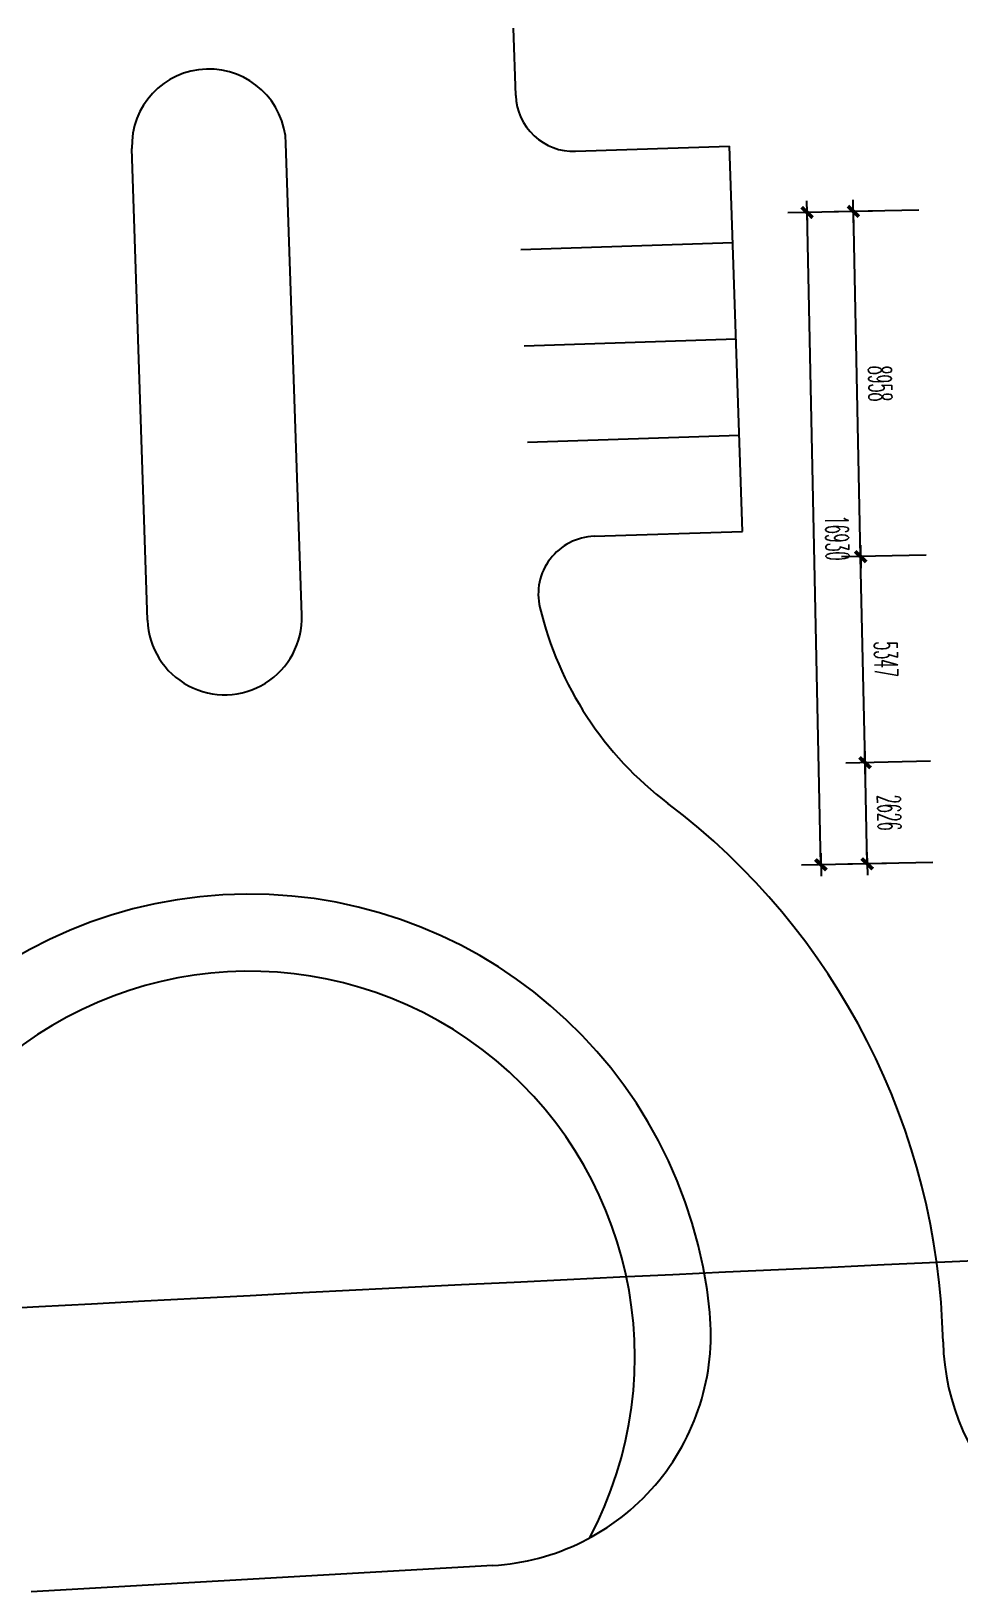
# Model space of a CAD drawing. Extents: x 34838826 to 35164760, y 36533342 to 36641385.
# Drawn here: x 34920733 to 34944795, y 36554301 to 36594792 of the extents above; entities that cross this region are included whole.
import ezdxf

# ---------------------------------------------------------------- set-up
doc = ezdxf.new("R2010")
doc.units = 0
doc.header["$LTSCALE"] = 1000
doc.header["$MEASUREMENT"] = 0
doc.layers.get('0').update_dxf_attribs({"linetype": 'CONTINUOUS'})
doc.layers.get('DEFPOINTS').update_dxf_attribs({"linetype": 'CONTINUOUS'})
for name, color, linetype in [('AXIS', 3, 'CONTINUOUS'), ('规划路', 30, 'CONTINUOUS'), ('道路边线', 8, 'CONTINUOUS')]:
    doc.layers.add(name, color=color, linetype=linetype)
doc.styles.add('DIM_FONT', font='SIMPLEX.shx', dxfattribs={"width": 0.45})
doc.dimstyles.new('DIMN', dxfattribs={"dimtxt": 300, "dimasz": 1, "dimexe": 250, "dimexo": 300, "dimgap": 150, "dimtad": 1, "dimdec": 0, "dimzin": 0, "dimtxsty": 'DIM_FONT', "dimblk": '_DIMX', "dimcen": 0.09, "dimclrt": 7, "dimazin": 3, "dimtfac": 1, "dimtdec": 0, "dimtix": 1, "dimtmove": 0, "dimatfit": 3, "dimtolj": 1, "dimtzin": 0})

# ---------------------------------------------------------------- blocks, each defined once
blk = doc.blocks.new('_DIMX')
blk.add_line((-150, 0), (150, 0))
at = {"const_width": 50}
blk.add_lwpolyline([(-70, -70), (70, 70)], dxfattribs=at)
blk = doc.blocks.new('*D62')
at = {"color": 0, "linetype": 'BYBLOCK'}
for p, q in [((34944062, 36575850), (34941864, 36575804)), ((34942419, 36573192), (34942363, 36575813)), ((34944118, 36573225), (34941919, 36573179))]:
    blk.add_line(p, q, dxfattribs=at)
at = {"layer": 'DEFPOINTS', "color": 0, "linetype": 'BYBLOCK'}
for p in [(34942363, 36575815), (34944662, 36575863), (34944718, 36573238)]:
    blk.add_point(p, dxfattribs=at)
at = {"color": 0, "linetype": 'BYBLOCK', "xscale": 2, "yscale": 2, "zscale": 2}
for p, rotation in [((34942363, 36575815), 91.21086713396413), ((34942419, 36573190), 271.2108671339641)]:
    blk.add_blockref('_DIMX', p, dxfattribs=dict(at, rotation=rotation))
at = {"color": 7, "linetype": 'BYBLOCK', "insert": (34942991, 36574515), "char_height": 600, "attachment_point": 5, "rotation": 271.2109, "style": 'DIM_FONT'}
blk.add_mtext('\\A1;2626', dxfattribs=at)
blk = doc.blocks.new('*D63')
at = {"color": 0, "linetype": 'BYBLOCK'}
for p, q in [((34943760, 36590152), (34941561, 36590105)), ((34942250, 36581162), (34942061, 36590114)), ((34943949, 36581196), (34941751, 36581150))]:
    blk.add_line(p, q, dxfattribs=at)
at = {"layer": 'DEFPOINTS', "color": 0, "linetype": 'BYBLOCK'}
for p in [(34942061, 36590116), (34944360, 36590164), (34944549, 36581209)]:
    blk.add_point(p, dxfattribs=at)
at = {"color": 0, "linetype": 'BYBLOCK', "xscale": 2, "yscale": 2, "zscale": 2}
for p, rotation in [((34942061, 36590116), 91.21086713386873), ((34942250, 36581160), 271.2108671338688)]:
    blk.add_blockref('_DIMX', p, dxfattribs=dict(at, rotation=rotation))
at = {"color": 7, "linetype": 'BYBLOCK', "insert": (34942756, 36585651), "char_height": 600, "attachment_point": 5, "rotation": 271.2109, "style": 'DIM_FONT'}
blk.add_mtext('\\A1;8958', dxfattribs=at)
blk = doc.blocks.new('*D64')
at = {"color": 0, "linetype": 'BYBLOCK'}
for p, q in [((34943949, 36581196), (34941751, 36581150)), ((34942363, 36575817), (34942250, 36581158)), ((34944062, 36575850), (34941864, 36575804))]:
    blk.add_line(p, q, dxfattribs=at)
at = {"layer": 'DEFPOINTS', "color": 0, "linetype": 'BYBLOCK'}
for p in [(34942250, 36581160), (34944549, 36581209), (34944662, 36575863)]:
    blk.add_point(p, dxfattribs=at)
at = {"color": 0, "linetype": 'BYBLOCK', "xscale": 2, "yscale": 2, "zscale": 2}
for p, rotation in [((34942250, 36581160), 91.21086713386163), ((34942363, 36575815), 271.2108671338617)]:
    blk.add_blockref('_DIMX', p, dxfattribs=dict(at, rotation=rotation))
at = {"color": 7, "linetype": 'BYBLOCK', "insert": (34942907, 36578500), "char_height": 600, "attachment_point": 5, "rotation": 271.2109, "style": 'DIM_FONT'}
blk.add_mtext('\\A1;5347', dxfattribs=at)
blk = doc.blocks.new('*D65')
at = {"color": 0, "linetype": 'BYBLOCK'}
for p, q in [((34942560, 36590126), (34940361, 36590080)), ((34941219, 36573166), (34940861, 36590088)), ((34942918, 36573200), (34940719, 36573154))]:
    blk.add_line(p, q, dxfattribs=at)
at = {"layer": 'DEFPOINTS', "color": 0, "linetype": 'BYBLOCK'}
for p in [(34940861, 36590090), (34943160, 36590139), (34943518, 36573213)]:
    blk.add_point(p, dxfattribs=at)
at = {"color": 0, "linetype": 'BYBLOCK', "xscale": 2, "yscale": 2, "zscale": 2}
for p, rotation in [((34940861, 36590090), 91.2108671338566), ((34941219, 36573164), 271.2108671338566)]:
    blk.add_blockref('_DIMX', p, dxfattribs=dict(at, rotation=rotation))
at = {"color": 7, "linetype": 'BYBLOCK', "insert": (34941640, 36581640), "char_height": 600, "attachment_point": 5, "rotation": 271.2109, "style": 'DIM_FONT'}
blk.add_mtext('\\A1;16930', dxfattribs=at)

msp = doc.modelspace()

# ---------------------------------------------------------------- linework, layer by layer
at = {"layer": '规划路'}
msp.add_arc((35055378.5, 34071320.7), 2494000, 90.9145278, 94.9507832, dxfattribs=at)
at = {"layer": '道路边线'}
for p, q in [((34933304.2, 36593125.9), (34933246.2, 36594867.3)), ((34923752.7, 36579507.2), (34923344.7, 36591744.7)), ((34927750.5, 36579640.5), (34927342.5, 36591877.9)), ((34934853.4, 36591676.7), (34938851.1, 36591810)), ((34939184.3, 36581815.5), (34938851.1, 36591810)), ((34933437.5, 36589128.1), (34938934.4, 36589311.4)), ((34933520.8, 36586629.5), (34939017.7, 36586812.8)), ((34933604.1, 36584130.9), (34939101, 36584314.2)), ((34935338, 36581687.3), (34939184.3, 36581815.5)), ((34932704.9, 36554983.2), (34920733.3, 36554300.6))]:
    msp.add_line(p, q, dxfattribs=at)
for centre, radius, start, end in [((34925343.6, 36591811.3), 2000, 1.90944, 181.90944), ((34934803.4, 36593175.9), 1500, 181.90944, 271.90944), ((34935388, 36580188.1), 1500, 91.90944, 193.44639), ((34942682.4, 36581932.2), 9000, 193.44639, 232.88663), ((34925751.6, 36579573.9), 2000, 181.90944, 1.90944), ((34926390.8, 36560401.2), 18000, 1.2233, 52.88663), ((34926390.8, 36560401.2), 12000, 5.47279, 181.05351), ((34926390.8, 36560401.2), 10000, 331.91548, 214.61082), ((34932363.4, 36560973.4), 6000, 273.26315, 5.47279), ((34950385.3, 36560913.6), 6000, 181.2233, 272.17307)]:
    msp.add_arc(centre, radius, start, end, dxfattribs=at)

# ---------------------------------------------------------------- dimensions: what is measured, and where the dimension line sits
at = {"layer": 'AXIS'}
for p1, p2, picture, middle in [((34943517.8, 36573212.8), (34943160, 36590139), '*D65', (34941640.1, 36581640)), ((34944549, 36581208.9), (34944359.8, 36590164.3), '*D63', (34942755.6, 36585650.7)), ((34944662, 36575863.2), (34944549, 36581208.9), '*D64', (34942906.8, 36578500.1)), ((34944717.5, 36573238.1), (34944662, 36575863.2), '*D62', (34942991, 36574514.7))]:
    dim = msp.add_aligned_dim(p1=p1, p2=p2, distance=2299.2, dimstyle='DIMN', override={"dimscale": 2, "dimblk1": '_DIMX', "dimblk2": '_DIMX', "dimsah": 1}, dxfattribs=at)
    dim.commit()
    dim.dimension.update_dxf_attribs({"geometry": picture, "text_midpoint": middle})

doc.saveas('drawing.dxf')
